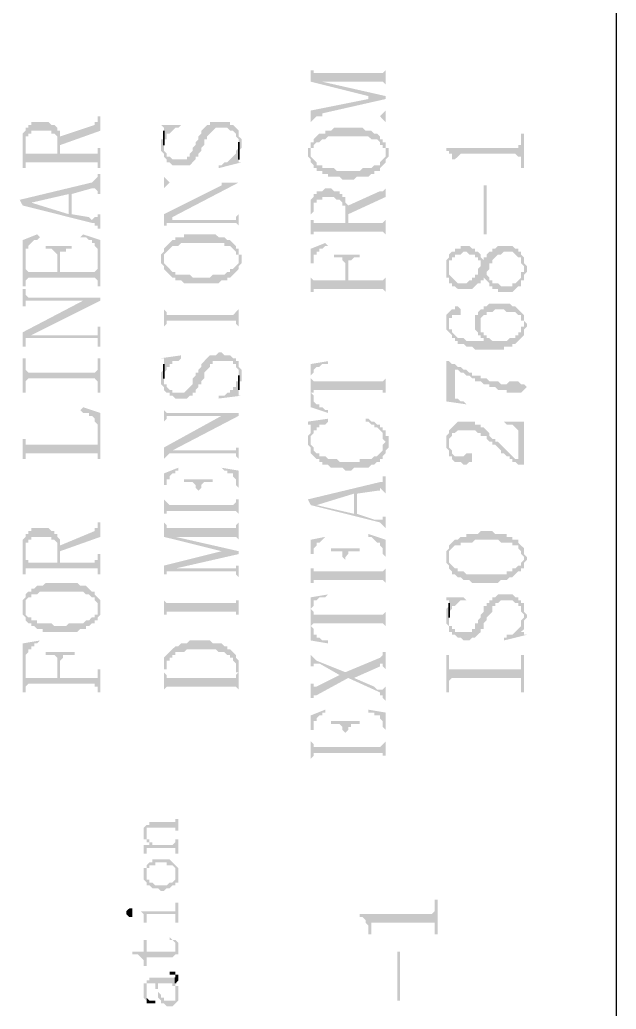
# Model space of a CAD drawing. Header units: inches. Extents: x 3613 to 8393, y -2205 to -794.
# Drawn here: x 7494.65 to 7503.99, y -984.81 to -969.3 of the extents above; entities that cross this region are included whole.
import ezdxf

# ---------------------------------------------------------------- set-up
doc = ezdxf.new("R2010")
doc.units = ezdxf.units.IN
doc.header["$MEASUREMENT"] = 0

msp = doc.modelspace()

# ---------------------------------------------------------------- hatches: boundary and pattern name
at = {"transparency": 33554559}
for points in [[(7499.209, -970.049), (7499.209, -970.275), (7500.111, -970.5), (7500.111, -970.546), (7500.382, -970.546), (7500.382, -970.5), (7499.389, -970.275), (7499.389, -970.275), (7499.299, -970.139), (7499.254, -970.139), (7499.254, -970.094), (7499.209, -970.094)], [(7499.299, -970.139), (7499.389, -970.275), (7500.337, -970.275), (7500.382, -970.32), (7500.382, -970.365), (7500.382, -970.049), (7500.382, -970.094), (7500.382, -970.094), (7500.337, -970.139), (7500.292, -970.139)], [(7499.209, -970.726), (7499.209, -970.907), (7499.209, -970.907), (7499.254, -970.862), (7499.254, -970.862), (7499.299, -970.816), (7499.389, -970.771), (7500.382, -970.546), (7500.111, -970.546)], [(7499.299, -970.816), (7500.292, -970.816), (7500.337, -970.862), (7500.337, -970.862), (7500.382, -970.907), (7500.382, -970.726), (7500.382, -970.726), (7500.337, -970.771), (7500.337, -970.771), (7500.292, -970.816), (7499.389, -970.816), (7499.389, -970.771)], [(7494.696, -971.223), (7494.696, -971.629), (7494.741, -971.629), (7494.741, -971.223), (7494.741, -971.132), (7494.786, -971.132), (7494.786, -971.087), (7494.831, -971.087), (7494.831, -971.042), (7495.147, -971.042), (7495.147, -971.087), (7495.192, -971.087), (7495.237, -971.132), (7495.237, -971.177), (7495.237, -971.403), (7495.282, -971.042), (7495.237, -971.042), (7495.237, -970.997), (7495.192, -970.952), (7495.147, -970.952), (7495.102, -970.907), (7494.831, -970.907), (7494.831, -970.952), (7494.786, -970.952), (7494.786, -970.997), (7494.741, -970.997), (7494.741, -971.042), (7494.741, -971.042), (7494.696, -971.087), (7494.696, -971.132), (7494.696, -971.177)], [(7495.282, -971.132), (7495.282, -971.268), (7495.914, -971.042), (7495.914, -970.816), (7495.869, -970.816), (7495.869, -970.862), (7495.869, -970.907), (7495.824, -970.907), (7495.824, -970.952)], [(7496.862, -971.268), (7496.862, -971.358), (7496.862, -971.358), (7496.907, -971.403), (7496.907, -971.448), (7496.907, -971.448), (7496.952, -971.493), (7496.952, -971.538), (7496.997, -971.538), (7497.042, -971.584), (7497.313, -971.584), (7497.358, -971.538), (7497.358, -971.538), (7497.403, -971.493), (7497.403, -971.448), (7497.449, -971.448), (7497.449, -971.403), (7497.494, -971.358), (7497.494, -971.313), (7497.539, -971.268), (7497.539, -971.177), (7497.584, -971.177), (7497.584, -971.132), (7497.629, -971.087), (7497.629, -971.087), (7497.674, -971.042), (7497.674, -971.042), (7497.719, -970.997), (7497.9, -970.997), (7497.945, -971.042), (7497.99, -971.042), (7498.035, -971.087), (7498.035, -971.132), (7498.08, -971.177), (7498.08, -971.403), (7498.08, -971.358), (7498.08, -971.358), (7498.126, -971.313), (7498.126, -971.223), (7498.126, -971.177), (7498.126, -971.177), (7498.08, -971.132), (7498.08, -971.042), (7498.08, -971.042), (7498.035, -970.997), (7498.035, -970.997), (7497.99, -970.952), (7497.945, -970.952), (7497.945, -970.907), (7497.629, -970.907), (7497.629, -970.952), (7497.584, -970.952), (7497.539, -970.997), (7497.539, -970.997), (7497.494, -971.042), (7497.494, -971.087), (7497.494, -971.087), (7497.449, -971.132), (7497.449, -971.177), (7497.403, -971.223), (7497.403, -971.268), (7497.358, -971.313), (7497.358, -971.358), (7497.358, -971.358), (7497.313, -971.403), (7497.313, -971.448), (7497.268, -971.448), (7497.268, -971.493), (7497.042, -971.493), (7496.997, -971.448), (7496.952, -971.448), (7496.952, -971.403), (7496.952, -971.403), (7496.907, -971.358), (7496.907, -971.087), (7496.907, -971.177), (7496.862, -971.177), (7496.862, -971.223)], [(7494.741, -971.584), (7494.741, -971.538), (7495.869, -971.538), (7495.869, -971.629), (7495.914, -971.629), (7495.914, -971.313), (7495.869, -971.313), (7495.869, -971.358), (7495.869, -971.403), (7495.282, -971.403), (7495.282, -971.132), (7495.282, -971.042), (7495.237, -971.403), (7494.741, -971.403), (7494.741, -971.268)], [(7496.862, -970.952), (7496.907, -970.997), (7496.907, -971.177), (7496.952, -971.177), (7496.952, -971.087), (7496.997, -971.087), (7497.042, -971.042), (7497.042, -971.042), (7497.088, -970.997), (7497.133, -970.997), (7497.178, -970.952), (7497.178, -970.952)], [(7499.209, -971.223), (7499.209, -971.403), (7499.209, -971.313), (7499.254, -971.313), (7499.254, -971.268), (7499.299, -971.223), (7499.344, -971.223), (7499.389, -971.177), (7499.434, -971.177), (7499.48, -971.132), (7500.111, -971.132), (7500.157, -971.177), (7500.247, -971.177), (7500.292, -971.223), (7500.292, -971.268), (7500.337, -971.268), (7500.337, -971.313), (7500.382, -971.313), (7500.382, -971.403), (7500.382, -971.223), (7500.337, -971.223), (7500.337, -971.177), (7500.292, -971.177), (7500.292, -971.132), (7500.247, -971.087), (7500.202, -971.087), (7500.157, -971.042), (7500.066, -971.042), (7500.021, -970.997), (7499.57, -970.997), (7499.525, -971.042), (7499.434, -971.042), (7499.434, -971.087), (7499.344, -971.087), (7499.299, -971.132), (7499.299, -971.132), (7499.254, -971.177), (7499.254, -971.223)], [(7501.33, -971.313), (7501.33, -971.358), (7501.375, -971.358), (7501.375, -971.403), (7501.42, -971.403), (7501.42, -971.493), (7501.465, -971.493), (7501.465, -971.629), (7501.465, -971.493), (7501.511, -971.448), (7501.511, -971.448), (7501.556, -971.403), (7502.413, -971.403), (7502.458, -971.448), (7502.503, -971.448), (7502.503, -971.493), (7502.503, -971.629), (7502.549, -971.629), (7502.549, -971.087), (7502.503, -971.087), (7502.503, -971.223), (7502.503, -971.268), (7502.458, -971.268), (7502.458, -971.313), (7502.413, -971.313)], [(7499.164, -971.403), (7499.164, -971.448), (7499.164, -971.448), (7499.209, -971.493), (7499.209, -971.538), (7499.209, -971.538), (7499.254, -971.584), (7499.254, -971.629), (7499.299, -971.629), (7499.299, -971.674), (7499.389, -971.674), (7499.389, -971.719), (7499.48, -971.719), (7499.48, -971.764), (7499.66, -971.764), (7499.705, -971.809), (7499.886, -971.809), (7499.931, -971.764), (7500.111, -971.764), (7500.157, -971.719), (7500.202, -971.719), (7500.202, -971.674), (7500.292, -971.674), (7500.292, -971.629), (7500.337, -971.584), (7500.337, -971.584), (7500.382, -971.538), (7500.382, -971.493), (7500.427, -971.448), (7500.427, -971.313), (7500.382, -971.313), (7500.382, -971.223), (7500.382, -971.403), (7500.382, -971.448), (7500.382, -971.448), (7500.337, -971.493), (7500.337, -971.493), (7500.292, -971.538), (7500.292, -971.584), (7500.202, -971.584), (7500.157, -971.629), (7500.021, -971.629), (7499.976, -971.674), (7499.615, -971.674), (7499.57, -971.629), (7499.389, -971.629), (7499.389, -971.584), (7499.299, -971.584), (7499.299, -971.538), (7499.254, -971.493), (7499.254, -971.493), (7499.209, -971.448), (7499.209, -971.403), (7499.209, -971.223), (7499.209, -971.313), (7499.164, -971.313), (7499.164, -971.358)], [(7497.765, -971.584), (7497.765, -971.629), (7498.126, -971.538), (7498.08, -971.538), (7498.08, -971.493), (7498.08, -971.313), (7498.035, -971.358), (7498.035, -971.403), (7497.99, -971.448), (7497.99, -971.448), (7497.945, -971.493), (7497.945, -971.493), (7497.9, -971.538), (7497.855, -971.538), (7497.81, -971.584)], [(7494.65, -972.125), (7494.696, -972.215), (7494.831, -972.17), (7495.418, -972.035), (7495.418, -972.351), (7495.463, -972.035), (7495.779, -971.945), (7495.824, -971.945), (7495.869, -971.99), (7495.869, -972.035), (7495.914, -972.035), (7495.914, -971.719), (7495.869, -971.719), (7495.869, -971.764), (7495.869, -971.764), (7495.824, -971.809), (7495.824, -971.809), (7495.779, -971.854)], [(7496.907, -971.719), (7496.907, -971.99), (7496.907, -971.945), (7496.952, -971.9), (7496.952, -971.9), (7496.997, -971.854), (7497.81, -971.854), (7497.81, -971.9), (7498.08, -971.854), (7496.997, -971.854), (7496.952, -971.809), (7496.952, -971.809), (7496.907, -971.764)], [(7496.907, -972.351), (7496.907, -972.577), (7496.907, -972.531), (7496.952, -972.531), (7496.952, -972.486), (7496.997, -972.486), (7497.042, -972.396), (7498.08, -971.854), (7497.81, -971.9)], [(7499.209, -972.306), (7499.209, -972.712), (7499.209, -972.351), (7499.254, -972.306), (7499.254, -972.215), (7499.254, -972.17), (7499.299, -972.17), (7499.299, -972.125), (7499.389, -972.125), (7499.389, -972.08), (7499.57, -972.08), (7499.615, -972.125), (7499.66, -972.125), (7499.705, -972.17), (7499.705, -972.215), (7499.75, -972.215), (7499.75, -972.486), (7499.75, -972.08), (7499.705, -972.08), (7499.705, -972.035), (7499.66, -972.035), (7499.66, -971.99), (7499.57, -971.99), (7499.525, -971.945), (7499.434, -971.945), (7499.389, -971.99), (7499.299, -971.99), (7499.299, -972.035), (7499.254, -972.035), (7499.254, -972.08), (7499.254, -972.08), (7499.209, -972.125), (7499.209, -972.17), (7499.209, -972.261)], [(7499.795, -972.215), (7499.795, -972.351), (7500.382, -972.08), (7500.382, -971.9), (7500.382, -971.945), (7500.382, -971.945), (7500.337, -971.99), (7500.292, -971.99)], [(7501.962, -972.667), (7501.962, -971.9), (7501.917, -971.9), (7501.917, -972.667)], [(7494.696, -972.215), (7495.779, -972.486), (7495.824, -972.486), (7495.824, -972.531), (7495.869, -972.531), (7495.869, -972.577), (7495.914, -972.577), (7495.914, -972.351), (7495.869, -972.351), (7495.869, -972.396), (7495.824, -972.396), (7495.779, -972.441), (7495.779, -972.441), (7495.734, -972.396), (7495.463, -972.351), (7495.463, -972.035), (7495.418, -972.351), (7494.831, -972.17), (7494.831, -972.17)], [(7499.209, -972.667), (7499.254, -972.667), (7499.254, -972.622), (7500.337, -972.622), (7500.382, -972.667), (7500.382, -972.712), (7500.382, -972.396), (7500.382, -972.441), (7500.382, -972.441), (7500.337, -972.486), (7499.795, -972.486), (7499.795, -972.215), (7499.795, -972.215), (7499.75, -972.17), (7499.75, -972.125), (7499.75, -972.486), (7499.254, -972.486), (7499.254, -972.441), (7499.209, -972.441), (7499.209, -972.351)], [(7496.997, -972.486), (7498.035, -972.486), (7498.08, -972.531), (7498.08, -972.577), (7498.08, -972.306), (7498.08, -972.351), (7498.035, -972.396), (7498.035, -972.441), (7497.042, -972.441), (7497.042, -972.396)], [(7494.696, -972.757), (7494.696, -973.479), (7494.741, -973.479), (7494.741, -972.983), (7494.741, -972.892), (7494.786, -972.892), (7494.786, -972.847), (7494.786, -972.847), (7494.831, -972.802), (7494.831, -972.802), (7494.876, -972.757), (7494.921, -972.757), (7494.966, -972.712), (7494.921, -972.667)], [(7495.598, -972.712), (7495.688, -972.712), (7495.734, -972.757), (7495.779, -972.757), (7495.779, -972.802), (7495.824, -972.802), (7495.824, -972.847), (7495.824, -972.847), (7495.869, -972.892), (7495.869, -972.983), (7495.869, -973.479), (7495.914, -973.479), (7495.914, -972.757), (7495.643, -972.667)], [(7496.907, -972.892), (7496.907, -973.073), (7496.907, -972.983), (7496.952, -972.938), (7496.952, -972.938), (7496.997, -972.892), (7496.997, -972.892), (7497.042, -972.847), (7497.133, -972.847), (7497.178, -972.802), (7497.855, -972.802), (7497.855, -972.847), (7497.945, -972.847), (7497.99, -972.892), (7497.99, -972.892), (7498.035, -972.938), (7498.035, -972.983), (7498.08, -972.983), (7498.08, -973.073), (7498.08, -972.892), (7498.035, -972.892), (7498.035, -972.847), (7497.99, -972.802), (7497.99, -972.802), (7497.945, -972.757), (7497.9, -972.757), (7497.855, -972.712), (7497.765, -972.712), (7497.719, -972.667), (7497.223, -972.667), (7497.223, -972.712), (7497.088, -972.712), (7497.088, -972.757), (7497.042, -972.757), (7496.997, -972.802), (7496.997, -972.802), (7496.952, -972.847), (7496.952, -972.847)], [(7499.209, -972.892), (7499.209, -973.615), (7499.209, -973.118), (7499.254, -973.118), (7499.254, -972.983), (7499.299, -972.983), (7499.299, -972.938), (7499.344, -972.938), (7499.344, -972.892), (7499.389, -972.892), (7499.434, -972.847), (7499.48, -972.847), (7499.434, -972.802)], [(7495.057, -972.847), (7495.057, -972.892), (7495.147, -972.892), (7495.192, -972.938), (7495.192, -972.938), (7495.237, -972.983), (7495.237, -973.254), (7495.282, -973.028), (7495.282, -972.938), (7495.373, -972.938), (7495.373, -972.892), (7495.463, -972.892), (7495.463, -972.847)], [(7496.862, -973.073), (7496.862, -973.118), (7496.907, -973.163), (7496.907, -973.208), (7496.952, -973.254), (7496.952, -973.254), (7496.997, -973.299), (7496.997, -973.299), (7497.042, -973.344), (7497.088, -973.344), (7497.088, -973.389), (7497.178, -973.389), (7497.223, -973.434), (7497.765, -973.434), (7497.81, -973.389), (7497.9, -973.389), (7497.9, -973.344), (7497.945, -973.344), (7497.99, -973.299), (7497.99, -973.299), (7498.035, -973.254), (7498.035, -973.254), (7498.08, -973.208), (7498.08, -973.163), (7498.08, -973.163), (7498.126, -973.118), (7498.126, -973.073), (7498.126, -972.983), (7498.08, -972.983), (7498.08, -972.892), (7498.08, -973.073), (7498.08, -973.118), (7498.035, -973.163), (7498.035, -973.163), (7497.99, -973.208), (7497.945, -973.208), (7497.945, -973.254), (7497.9, -973.254), (7497.855, -973.299), (7497.674, -973.299), (7497.629, -973.344), (7497.358, -973.344), (7497.313, -973.299), (7497.088, -973.299), (7497.088, -973.254), (7497.042, -973.254), (7496.997, -973.208), (7496.997, -973.208), (7496.952, -973.163), (7496.952, -973.163), (7496.907, -973.118), (7496.907, -973.073), (7496.907, -972.892), (7496.907, -972.938), (7496.907, -972.938), (7496.862, -972.983), (7496.862, -973.028)], [(7501.33, -973.208), (7501.33, -973.344), (7501.375, -973.344), (7501.375, -973.434), (7501.42, -973.434), (7501.42, -973.479), (7501.465, -973.479), (7501.511, -973.524), (7501.736, -973.524), (7501.781, -973.479), (7501.781, -973.479), (7501.826, -973.434), (7501.872, -973.434), (7501.872, -973.389), (7501.917, -973.389), (7501.917, -973.344), (7501.917, -973.344), (7501.962, -973.389), (7501.962, -973.254), (7501.962, -973.254), (7502.007, -973.208), (7502.007, -973.118), (7502.052, -973.118), (7502.052, -973.073), (7502.097, -973.028), (7502.097, -973.028), (7502.142, -972.983), (7502.187, -972.983), (7502.233, -972.938), (7502.368, -972.938), (7502.413, -972.983), (7502.413, -972.983), (7502.458, -973.028), (7502.503, -973.028), (7502.503, -973.073), (7502.503, -973.118), (7502.549, -973.163), (7502.549, -973.389), (7502.549, -973.299), (7502.549, -973.299), (7502.594, -973.254), (7502.594, -973.163), (7502.549, -973.118), (7502.549, -973.073), (7502.549, -973.028), (7502.503, -972.983), (7502.503, -972.938), (7502.458, -972.938), (7502.458, -972.892), (7502.413, -972.892), (7502.368, -972.847), (7502.142, -972.847), (7502.097, -972.892), (7502.052, -972.892), (7502.052, -972.938), (7502.007, -972.938), (7501.962, -972.983), (7501.962, -973.028), (7501.917, -973.028), (7501.917, -973.073), (7501.917, -973.073), (7501.872, -973.028), (7501.872, -973.118), (7501.872, -973.163), (7501.826, -973.208), (7501.826, -973.299), (7501.781, -973.299), (7501.781, -973.344), (7501.736, -973.344), (7501.736, -973.389), (7501.691, -973.389), (7501.646, -973.434), (7501.511, -973.434), (7501.465, -973.389), (7501.465, -973.389), (7501.42, -973.344), (7501.42, -973.344), (7501.375, -973.299), (7501.375, -973.254), (7501.375, -973.028), (7501.375, -973.028), (7501.33, -973.073), (7501.33, -973.163)], [(7501.375, -973.028), (7501.375, -973.208), (7501.375, -973.073), (7501.42, -973.073), (7501.42, -973.028), (7501.465, -973.028), (7501.465, -972.983), (7501.556, -972.983), (7501.601, -972.938), (7501.646, -972.938), (7501.691, -972.983), (7501.781, -972.983), (7501.781, -973.028), (7501.826, -973.028), (7501.826, -973.073), (7501.872, -973.073), (7501.872, -973.118), (7501.872, -973.028), (7501.872, -972.983), (7501.826, -972.938), (7501.781, -972.938), (7501.781, -972.892), (7501.736, -972.892), (7501.691, -972.847), (7501.556, -972.847), (7501.556, -972.892), (7501.465, -972.892), (7501.465, -972.938), (7501.42, -972.938), (7501.375, -972.983)], [(7494.741, -973.434), (7494.741, -973.389), (7494.741, -973.389), (7494.786, -973.344), (7495.824, -973.344), (7495.869, -973.389), (7495.869, -973.434), (7495.869, -973.163), (7495.869, -973.208), (7495.869, -973.208), (7495.824, -973.254), (7495.282, -973.254), (7495.282, -973.028), (7495.237, -973.254), (7494.786, -973.254), (7494.741, -973.208), (7494.741, -972.983)], [(7499.57, -972.983), (7499.57, -973.028), (7499.705, -973.028), (7499.705, -973.073), (7499.705, -973.073), (7499.75, -973.118), (7499.75, -973.389), (7499.795, -973.163), (7499.795, -973.073), (7499.841, -973.073), (7499.886, -973.028), (7499.976, -973.028), (7499.976, -972.983)], [(7499.209, -973.569), (7499.254, -973.569), (7499.254, -973.524), (7500.337, -973.524), (7500.382, -973.569), (7500.382, -973.615), (7500.382, -973.299), (7500.382, -973.344), (7500.382, -973.344), (7500.337, -973.389), (7499.795, -973.389), (7499.795, -973.163), (7499.75, -973.389), (7499.254, -973.389), (7499.209, -973.344), (7499.209, -973.163)], [(7501.962, -973.389), (7501.962, -973.389), (7502.007, -973.434), (7502.007, -973.479), (7502.052, -973.479), (7502.052, -973.524), (7502.142, -973.524), (7502.142, -973.569), (7502.368, -973.569), (7502.413, -973.524), (7502.413, -973.524), (7502.458, -973.479), (7502.503, -973.479), (7502.503, -973.389), (7502.549, -973.389), (7502.549, -973.208), (7502.549, -973.254), (7502.503, -973.254), (7502.503, -973.344), (7502.503, -973.344), (7502.458, -973.389), (7502.458, -973.389), (7502.413, -973.434), (7502.368, -973.434), (7502.368, -973.479), (7502.187, -973.479), (7502.142, -973.434), (7502.052, -973.434), (7502.052, -973.389), (7502.007, -973.389), (7502.007, -973.344), (7501.962, -973.299), (7501.962, -973.299)], [(7494.696, -973.524), (7494.696, -973.795), (7494.741, -973.795), (7494.741, -973.75), (7494.741, -973.705), (7495.914, -973.705), (7495.914, -973.66), (7494.786, -973.66), (7494.741, -973.615), (7494.741, -973.524)], [(7494.696, -974.201), (7494.696, -974.427), (7494.741, -974.427), (7494.741, -974.292), (7494.786, -974.292), (7494.831, -974.246), (7495.914, -973.705), (7495.643, -973.705)], [(7496.907, -973.705), (7496.907, -974.246), (7496.907, -974.111), (7496.952, -974.066), (7496.952, -974.021), (7498.035, -974.021), (7498.035, -974.066), (7498.035, -974.066), (7498.08, -974.111), (7498.08, -974.246), (7498.08, -973.705), (7498.08, -973.84), (7498.035, -973.885), (7498.035, -973.885), (7497.99, -973.931), (7496.952, -973.931), (7496.952, -973.885), (7496.952, -973.885), (7496.907, -973.84)], [(7501.33, -974.021), (7501.33, -974.111), (7501.33, -974.156), (7501.375, -974.201), (7501.375, -974.201), (7501.42, -974.246), (7501.42, -974.292), (7501.465, -974.292), (7501.465, -974.337), (7501.511, -974.337), (7501.511, -974.382), (7501.601, -974.382), (7501.646, -974.427), (7501.736, -974.427), (7501.781, -974.472), (7502.233, -974.472), (7502.233, -974.427), (7502.368, -974.427), (7502.368, -974.382), (7502.413, -974.382), (7502.458, -974.337), (7502.458, -974.337), (7502.503, -974.292), (7502.503, -974.292), (7502.549, -974.246), (7502.549, -974.066), (7502.549, -974.111), (7502.503, -974.111), (7502.503, -974.201), (7502.458, -974.201), (7502.458, -974.246), (7502.413, -974.246), (7502.413, -974.292), (7502.323, -974.292), (7502.278, -974.337), (7502.052, -974.337), (7502.007, -974.292), (7501.962, -974.337), (7501.646, -974.337), (7501.601, -974.292), (7501.511, -974.292), (7501.465, -974.246), (7501.465, -974.246), (7501.42, -974.201), (7501.42, -974.156), (7501.375, -974.156), (7501.375, -974.066), (7501.375, -973.885), (7501.33, -973.931), (7501.33, -973.976), (7501.33, -973.976)], [(7501.375, -973.885), (7501.375, -974.066), (7501.375, -973.976), (7501.42, -973.976), (7501.42, -973.931), (7501.556, -973.931), (7501.556, -973.84), (7501.556, -973.84), (7501.511, -973.795), (7501.465, -973.795), (7501.465, -973.84), (7501.42, -973.84)], [(7501.781, -974.066), (7501.781, -974.156), (7501.826, -974.201), (7501.826, -974.246), (7501.872, -974.246), (7501.872, -974.021), (7501.872, -973.976), (7501.917, -973.931), (7501.962, -973.931), (7501.962, -973.885), (7502.052, -973.885), (7502.097, -973.84), (7502.233, -973.84), (7502.278, -973.885), (7502.413, -973.885), (7502.458, -973.931), (7502.503, -973.931), (7502.503, -974.021), (7502.549, -974.021), (7502.549, -974.246), (7502.549, -974.156), (7502.594, -974.111), (7502.594, -974.066), (7502.594, -974.066), (7502.549, -974.021), (7502.549, -973.976), (7502.549, -973.931), (7502.503, -973.885), (7502.503, -973.885), (7502.458, -973.84), (7502.458, -973.84), (7502.413, -973.795), (7502.368, -973.795), (7502.323, -973.75), (7502.007, -973.75), (7501.962, -973.795), (7501.917, -973.795), (7501.917, -973.84), (7501.872, -973.84), (7501.826, -973.885), (7501.826, -973.931), (7501.781, -973.931), (7501.781, -974.021)], [(7494.786, -974.292), (7495.869, -974.292), (7495.869, -974.337), (7495.869, -974.427), (7495.914, -974.427), (7495.914, -974.111), (7495.869, -974.111), (7495.869, -974.201), (7495.869, -974.246), (7494.831, -974.246)], [(7501.872, -974.246), (7501.872, -974.292), (7501.917, -974.292), (7501.917, -974.337), (7501.962, -974.337), (7502.007, -974.292), (7501.962, -974.292), (7501.962, -974.246), (7501.917, -974.246), (7501.917, -974.201), (7501.872, -974.201), (7501.872, -974.156), (7501.872, -974.066)], [(7494.696, -974.607), (7494.696, -975.149), (7494.741, -975.149), (7494.741, -974.969), (7494.741, -974.969), (7494.786, -974.923), (7495.824, -974.923), (7495.869, -974.969), (7495.869, -975.149), (7495.914, -975.149), (7495.914, -974.607), (7495.869, -974.607), (7495.869, -974.788), (7495.869, -974.788), (7495.824, -974.833), (7494.786, -974.833), (7494.741, -974.788), (7494.741, -974.607)], [(7496.862, -974.923), (7496.862, -975.014), (7496.907, -975.059), (7496.907, -975.104), (7496.952, -975.149), (7496.997, -975.149), (7496.997, -975.194), (7497.042, -975.194), (7497.088, -975.239), (7497.268, -975.239), (7497.313, -975.194), (7497.358, -975.194), (7497.358, -975.149), (7497.403, -975.149), (7497.403, -975.104), (7497.403, -975.104), (7497.449, -975.059), (7497.449, -975.014), (7497.494, -975.014), (7497.494, -974.969), (7497.539, -974.923), (7497.539, -974.833), (7497.584, -974.788), (7497.584, -974.788), (7497.629, -974.743), (7497.629, -974.698), (7497.674, -974.698), (7497.674, -974.653), (7497.99, -974.653), (7497.99, -974.698), (7498.035, -974.698), (7498.035, -974.743), (7498.035, -974.743), (7498.08, -974.788), (7498.08, -975.059), (7498.08, -974.969), (7498.126, -974.969), (7498.126, -974.878), (7498.126, -974.788), (7498.08, -974.743), (7498.08, -974.653), (7498.035, -974.653), (7498.035, -974.607), (7497.99, -974.607), (7497.945, -974.562), (7497.855, -974.562), (7497.81, -974.517), (7497.765, -974.517), (7497.719, -974.562), (7497.629, -974.562), (7497.584, -974.607), (7497.584, -974.607), (7497.539, -974.653), (7497.539, -974.653), (7497.494, -974.698), (7497.494, -974.743), (7497.449, -974.788), (7497.449, -974.833), (7497.403, -974.833), (7497.403, -974.878), (7497.358, -974.923), (7497.358, -975.014), (7497.313, -975.059), (7497.313, -975.059), (7497.268, -975.104), (7497.268, -975.104), (7497.223, -975.149), (7497.042, -975.149), (7497.042, -975.104), (7496.997, -975.104), (7496.952, -975.059), (7496.952, -975.014), (7496.907, -975.014), (7496.907, -974.743), (7496.907, -974.788), (7496.907, -974.788), (7496.862, -974.833), (7496.862, -974.878)], [(7496.862, -974.607), (7496.907, -974.607), (7496.907, -974.653), (7496.907, -974.833), (7496.952, -974.788), (7496.952, -974.743), (7496.997, -974.743), (7496.997, -974.698), (7497.042, -974.698), (7497.042, -974.653), (7497.133, -974.653), (7497.178, -974.607), (7497.178, -974.562)], [(7499.209, -974.698), (7499.209, -974.923), (7499.209, -974.878), (7499.254, -974.833), (7499.254, -974.788), (7499.254, -974.788), (7499.299, -974.743), (7499.344, -974.743), (7499.389, -974.698), (7499.48, -974.698), (7499.48, -974.653)], [(7501.33, -974.653), (7501.33, -975.284), (7501.646, -975.33), (7501.646, -975.33), (7501.601, -975.284), (7501.556, -975.284), (7501.511, -975.239), (7501.465, -975.239), (7501.465, -974.743), (7501.42, -974.698), (7501.375, -974.653)], [(7499.209, -974.698), (7499.209, -975.375), (7499.48, -975.465), (7499.48, -975.42), (7499.434, -975.42), (7499.389, -975.375), (7499.344, -975.375), (7499.344, -975.33), (7499.299, -975.33), (7499.254, -975.284), (7499.254, -975.194), (7499.209, -975.149), (7499.209, -974.923)], [(7501.42, -974.698), (7501.465, -974.743), (7501.465, -974.788), (7501.511, -974.788), (7501.556, -974.833), (7501.601, -974.833), (7501.646, -974.878), (7501.691, -974.878), (7501.736, -974.923), (7501.781, -974.923), (7501.781, -974.969), (7501.872, -974.969), (7501.917, -975.014), (7502.007, -975.014), (7502.007, -975.059), (7502.097, -975.059), (7502.142, -975.104), (7502.278, -975.104), (7502.278, -975.149), (7502.503, -975.149), (7502.549, -975.104), (7502.549, -975.104), (7502.594, -975.059), (7502.549, -975.014), (7502.503, -975.014), (7502.458, -974.969), (7502.323, -974.969), (7502.278, -975.014), (7502.187, -975.014), (7502.142, -974.969), (7502.007, -974.969), (7501.962, -974.923), (7501.872, -974.923), (7501.872, -974.878), (7501.736, -974.878), (7501.736, -974.833), (7501.691, -974.833), (7501.646, -974.788), (7501.601, -974.788), (7501.556, -974.743), (7501.511, -974.743), (7501.465, -974.698)], [(7497.765, -975.194), (7497.765, -975.239), (7498.126, -975.194), (7498.08, -975.194), (7498.08, -975.149), (7498.08, -974.969), (7498.035, -974.969), (7498.035, -975.059), (7497.99, -975.059), (7497.99, -975.104), (7497.945, -975.104), (7497.945, -975.149), (7497.9, -975.149), (7497.855, -975.194), (7497.81, -975.194)], [(7499.209, -974.923), (7499.209, -975.149), (7499.254, -975.149), (7499.254, -975.104), (7500.337, -975.104), (7500.337, -975.149), (7500.382, -975.149), (7500.382, -975.239), (7500.382, -974.878), (7500.382, -974.923), (7500.382, -974.923), (7500.337, -974.969), (7499.254, -974.969)], [(7495.598, -975.42), (7495.598, -975.42), (7495.643, -975.465), (7495.734, -975.465), (7495.734, -975.51), (7495.779, -975.51), (7495.824, -975.555), (7495.824, -975.6), (7495.869, -975.646), (7495.869, -975.691), (7495.869, -976.187), (7495.914, -976.187), (7495.914, -975.465), (7495.643, -975.375)], [(7496.907, -975.33), (7496.907, -975.646), (7496.907, -975.6), (7496.952, -975.555), (7496.952, -975.51), (7498.08, -975.51), (7498.08, -975.465), (7496.952, -975.465), (7496.907, -975.42)], [(7496.907, -976.007), (7496.907, -976.232), (7496.907, -976.187), (7496.952, -976.142), (7496.952, -976.142), (7496.997, -976.097), (7497.042, -976.052), (7498.08, -975.51), (7497.81, -975.51)], [(7499.164, -975.6), (7499.164, -975.646), (7499.209, -975.646), (7499.209, -976.052), (7499.209, -975.826), (7499.254, -975.781), (7499.254, -975.736), (7499.299, -975.736), (7499.299, -975.691), (7499.344, -975.691), (7499.344, -975.646), (7499.434, -975.646), (7499.48, -975.6), (7499.48, -975.555)], [(7500.066, -975.6), (7500.111, -975.6), (7500.157, -975.646), (7500.202, -975.646), (7500.202, -975.691), (7500.247, -975.691), (7500.292, -975.736), (7500.292, -975.736), (7500.337, -975.781), (7500.337, -975.826), (7500.337, -975.871), (7500.382, -975.916), (7500.382, -975.736), (7500.337, -975.736), (7500.337, -975.691), (7500.292, -975.691), (7500.292, -975.646), (7500.247, -975.646), (7500.202, -975.6), (7500.157, -975.6), (7500.111, -975.555), (7500.066, -975.555)], [(7499.164, -975.871), (7499.164, -975.916), (7499.164, -975.961), (7499.209, -976.007), (7499.209, -976.052), (7499.209, -975.691), (7499.209, -975.736), (7499.209, -975.781), (7499.164, -975.826)], [(7499.209, -976.052), (7499.209, -976.097), (7499.254, -976.142), (7499.254, -976.142), (7499.299, -976.187), (7499.344, -976.187), (7499.344, -976.232), (7499.389, -976.232), (7499.389, -976.277), (7499.48, -976.277), (7499.525, -976.323), (7499.705, -976.323), (7499.75, -976.368), (7499.841, -976.368), (7499.886, -976.323), (7500.111, -976.323), (7500.157, -976.277), (7500.202, -976.277), (7500.247, -976.232), (7500.292, -976.232), (7500.292, -976.187), (7500.337, -976.187), (7500.337, -976.142), (7500.382, -976.097), (7500.382, -976.052), (7500.427, -976.007), (7500.427, -975.916), (7500.427, -975.826), (7500.382, -975.826), (7500.382, -975.736), (7500.382, -975.916), (7500.382, -975.916), (7500.337, -975.961), (7500.337, -976.052), (7500.337, -976.052), (7500.292, -976.097), (7500.292, -976.097), (7500.247, -976.142), (7500.202, -976.142), (7500.157, -976.187), (7499.976, -976.187), (7499.976, -976.232), (7499.66, -976.232), (7499.615, -976.187), (7499.48, -976.187), (7499.434, -976.142), (7499.344, -976.142), (7499.344, -976.097), (7499.299, -976.097), (7499.254, -976.052), (7499.254, -976.007), (7499.209, -975.961), (7499.209, -975.916)], [(7501.33, -975.916), (7501.33, -976.007), (7501.33, -976.007), (7501.375, -976.052), (7501.375, -976.097), (7501.375, -975.871), (7501.375, -975.871), (7501.42, -975.826), (7501.42, -975.781), (7501.465, -975.781), (7501.511, -975.736), (7501.781, -975.736), (7501.826, -975.781), (7501.872, -975.781), (7501.872, -975.826), (7501.962, -975.826), (7501.962, -975.871), (7502.007, -975.916), (7502.052, -975.916), (7502.052, -975.961), (7502.097, -975.961), (7502.142, -976.007), (7502.142, -976.007), (7502.187, -976.052), (7502.187, -976.097), (7502.233, -976.097), (7502.278, -976.142), (7502.323, -976.142), (7502.323, -976.187), (7502.368, -976.187), (7502.368, -976.232), (7502.413, -976.232), (7502.458, -976.277), (7502.458, -976.187), (7502.413, -976.187), (7502.368, -976.142), (7502.368, -976.142), (7502.323, -976.097), (7502.278, -976.052), (7502.278, -976.052), (7502.233, -976.007), (7502.233, -976.007), (7502.187, -975.961), (7502.187, -975.961), (7502.142, -975.916), (7502.097, -975.916), (7502.097, -975.871), (7502.052, -975.871), (7502.007, -975.826), (7502.007, -975.781), (7501.962, -975.736), (7501.962, -975.736), (7501.917, -975.691), (7501.872, -975.691), (7501.872, -975.646), (7501.781, -975.646), (7501.781, -975.6), (7501.511, -975.6), (7501.465, -975.646), (7501.465, -975.646), (7501.42, -975.691), (7501.42, -975.691), (7501.375, -975.736), (7501.375, -975.781), (7501.33, -975.826), (7501.33, -975.871)], [(7502.233, -975.6), (7502.233, -975.6), (7502.278, -975.646), (7502.368, -975.646), (7502.413, -975.691), (7502.413, -975.691), (7502.458, -975.736), (7502.458, -976.277), (7502.549, -976.277), (7502.549, -975.6)], [(7494.696, -975.871), (7494.696, -976.187), (7494.741, -976.187), (7494.741, -976.097), (7495.869, -976.097), (7495.869, -976.142), (7495.869, -975.916), (7495.869, -975.961), (7494.741, -975.961), (7494.741, -975.916), (7494.741, -975.871)], [(7496.997, -976.097), (7498.035, -976.097), (7498.035, -976.142), (7498.035, -976.142), (7498.08, -976.187), (7498.08, -976.232), (7498.08, -975.961), (7498.08, -976.007), (7498.035, -976.007), (7498.035, -976.052), (7497.042, -976.052)], [(7501.375, -976.097), (7501.375, -976.142), (7501.42, -976.142), (7501.42, -976.187), (7501.42, -976.187), (7501.465, -976.232), (7501.556, -976.232), (7501.601, -976.277), (7501.646, -976.277), (7501.691, -976.232), (7501.736, -976.232), (7501.736, -976.187), (7501.736, -976.097), (7501.646, -976.097), (7501.601, -976.142), (7501.465, -976.142), (7501.42, -976.097), (7501.42, -976.052), (7501.375, -976.007), (7501.375, -975.961)], [(7496.907, -976.413), (7496.907, -977.09), (7496.907, -976.593), (7496.952, -976.593), (7496.952, -976.503), (7496.997, -976.503), (7496.997, -976.458), (7496.997, -976.458), (7497.042, -976.413), (7497.088, -976.413), (7497.088, -976.368), (7497.133, -976.368), (7497.133, -976.323)], [(7497.81, -976.323), (7497.81, -976.323), (7497.855, -976.368), (7497.9, -976.368), (7497.9, -976.413), (7497.99, -976.413), (7497.99, -976.458), (7497.99, -976.458), (7498.035, -976.503), (7498.035, -976.548), (7498.035, -976.593), (7498.08, -976.638), (7498.08, -977.09), (7498.08, -976.368)], [(7497.223, -976.503), (7497.223, -976.548), (7497.358, -976.548), (7497.403, -976.593), (7497.403, -976.638), (7497.449, -976.684), (7497.449, -976.909), (7497.449, -976.684), (7497.449, -976.684), (7497.494, -976.638), (7497.494, -976.593), (7497.494, -976.593), (7497.539, -976.548), (7497.674, -976.548), (7497.674, -976.503)], [(7499.164, -976.819), (7499.209, -976.909), (7499.299, -976.909), (7499.886, -976.729), (7499.886, -977.045), (7499.931, -976.729), (7500.247, -976.684), (7500.292, -976.684), (7500.292, -976.638), (7500.337, -976.684), (7500.337, -976.684), (7500.382, -976.729), (7500.382, -976.458), (7500.337, -976.458), (7500.337, -976.548), (7500.292, -976.548)], [(7496.907, -977.045), (7496.952, -977.045), (7496.952, -976.999), (7498.035, -976.999), (7498.08, -977.045), (7498.08, -976.819), (7498.035, -976.819), (7498.035, -976.864), (7498.035, -976.864), (7497.99, -976.909), (7497.449, -976.909), (7497.449, -976.684), (7497.449, -976.909), (7496.997, -976.909), (7496.952, -976.864), (7496.952, -976.864), (7496.907, -976.819), (7496.907, -976.638)], [(7499.209, -976.909), (7500.292, -977.18), (7500.337, -977.225), (7500.337, -977.225), (7500.382, -977.27), (7500.382, -977.315), (7500.382, -977.045), (7500.382, -977.09), (7500.337, -977.09), (7500.337, -977.135), (7500.202, -977.135), (7499.931, -977.045), (7499.931, -976.729), (7499.886, -977.045), (7499.299, -976.909), (7499.299, -976.909)], [(7494.696, -977.586), (7494.696, -977.992), (7494.741, -977.992), (7494.741, -977.631), (7494.741, -977.496), (7494.786, -977.496), (7494.786, -977.451), (7494.831, -977.451), (7494.831, -977.406), (7495.147, -977.406), (7495.147, -977.451), (7495.192, -977.451), (7495.237, -977.496), (7495.237, -977.541), (7495.237, -977.812), (7495.282, -977.451), (7495.237, -977.406), (7495.237, -977.361), (7495.192, -977.361), (7495.192, -977.315), (7495.147, -977.315), (7495.102, -977.27), (7494.831, -977.27), (7494.831, -977.315), (7494.786, -977.315), (7494.786, -977.361), (7494.741, -977.361), (7494.741, -977.406), (7494.741, -977.406), (7494.696, -977.451), (7494.696, -977.541), (7494.696, -977.541)], [(7495.282, -977.541), (7495.282, -977.631), (7495.914, -977.406), (7495.914, -977.18), (7495.869, -977.18), (7495.869, -977.225), (7495.869, -977.27), (7495.824, -977.27), (7495.824, -977.315)], [(7496.907, -977.18), (7496.907, -977.406), (7497.81, -977.631), (7497.81, -977.631), (7498.08, -977.676), (7498.08, -977.631), (7497.088, -977.406), (7497.088, -977.406), (7496.997, -977.27), (7496.952, -977.27), (7496.952, -977.225), (7496.907, -977.18)], [(7496.997, -977.27), (7497.088, -977.406), (7498.035, -977.406), (7498.08, -977.451), (7498.08, -977.496), (7498.08, -977.18), (7498.08, -977.18), (7498.035, -977.225), (7498.035, -977.27), (7497.99, -977.27)], [(7494.741, -977.947), (7494.741, -977.902), (7495.869, -977.902), (7495.869, -977.992), (7495.914, -977.992), (7495.914, -977.676), (7495.869, -977.676), (7495.869, -977.722), (7495.869, -977.767), (7495.824, -977.767), (7495.824, -977.812), (7495.282, -977.812), (7495.282, -977.451), (7495.282, -977.451), (7495.237, -977.812), (7494.786, -977.812), (7494.786, -977.767), (7494.741, -977.767), (7494.741, -977.631)], [(7499.209, -977.451), (7499.209, -978.173), (7499.209, -977.676), (7499.254, -977.676), (7499.254, -977.631), (7499.254, -977.586), (7499.299, -977.541), (7499.299, -977.496), (7499.344, -977.496), (7499.389, -977.451), (7499.389, -977.451), (7499.434, -977.406), (7499.434, -977.406)], [(7500.111, -977.406), (7500.157, -977.406), (7500.202, -977.451), (7500.202, -977.451), (7500.247, -977.496), (7500.292, -977.496), (7500.292, -977.541), (7500.292, -977.541), (7500.337, -977.586), (7500.337, -977.676), (7500.382, -977.722), (7500.382, -978.173), (7500.382, -977.451), (7500.111, -977.361)], [(7501.375, -977.586), (7501.375, -977.722), (7501.375, -977.676), (7501.375, -977.631), (7501.42, -977.586), (7501.42, -977.586), (7501.465, -977.541), (7501.556, -977.541), (7501.556, -977.496), (7501.736, -977.496), (7501.781, -977.451), (7502.142, -977.451), (7502.187, -977.496), (7502.368, -977.496), (7502.368, -977.541), (7502.458, -977.541), (7502.458, -977.586), (7502.503, -977.631), (7502.503, -977.676), (7502.549, -977.722), (7502.549, -977.586), (7502.503, -977.541), (7502.503, -977.541), (7502.458, -977.496), (7502.458, -977.451), (7502.368, -977.451), (7502.368, -977.406), (7502.278, -977.406), (7502.278, -977.361), (7502.097, -977.361), (7502.052, -977.315), (7501.872, -977.315), (7501.826, -977.361), (7501.646, -977.361), (7501.646, -977.406), (7501.556, -977.406), (7501.511, -977.451), (7501.465, -977.451), (7501.42, -977.496), (7501.42, -977.496), (7501.375, -977.541)], [(7499.525, -977.586), (7499.525, -977.631), (7499.705, -977.631), (7499.705, -977.722), (7499.75, -977.767), (7499.75, -977.947), (7499.75, -977.722), (7499.795, -977.676), (7499.795, -977.631), (7499.976, -977.631), (7499.976, -977.586)], [(7501.33, -977.722), (7501.33, -977.812), (7501.33, -977.812), (7501.375, -977.857), (7501.375, -977.902), (7501.375, -977.902), (7501.42, -977.947), (7501.42, -977.992), (7501.465, -977.992), (7501.511, -978.038), (7501.556, -978.038), (7501.601, -978.083), (7501.691, -978.083), (7501.736, -978.128), (7502.142, -978.128), (7502.187, -978.083), (7502.278, -978.083), (7502.323, -978.038), (7502.368, -978.038), (7502.413, -977.992), (7502.413, -977.992), (7502.458, -977.947), (7502.503, -977.947), (7502.503, -977.902), (7502.549, -977.902), (7502.549, -977.812), (7502.549, -977.812), (7502.594, -977.767), (7502.594, -977.722), (7502.594, -977.722), (7502.549, -977.676), (7502.549, -977.586), (7502.549, -977.722), (7502.549, -977.767), (7502.503, -977.812), (7502.503, -977.857), (7502.458, -977.857), (7502.413, -977.902), (7502.368, -977.902), (7502.368, -977.947), (7502.278, -977.947), (7502.278, -977.992), (7501.646, -977.992), (7501.601, -977.947), (7501.511, -977.947), (7501.511, -977.902), (7501.465, -977.902), (7501.42, -977.857), (7501.42, -977.857), (7501.375, -977.812), (7501.375, -977.586), (7501.375, -977.586), (7501.33, -977.631), (7501.33, -977.676), (7501.33, -977.676)], [(7496.907, -977.857), (7496.907, -978.038), (7496.907, -977.992), (7496.952, -977.992), (7496.952, -977.947), (7496.997, -977.947), (7497.088, -977.902), (7498.08, -977.676), (7497.81, -977.631)], [(7499.209, -978.128), (7499.254, -978.128), (7499.254, -978.083), (7500.337, -978.083), (7500.382, -978.128), (7500.382, -977.902), (7500.382, -977.902), (7500.337, -977.947), (7499.75, -977.947), (7499.75, -977.767), (7499.75, -977.947), (7499.254, -977.947), (7499.254, -977.902), (7499.209, -977.902), (7499.209, -977.676)], [(7496.997, -977.947), (7498.035, -977.947), (7498.035, -977.992), (7498.035, -977.992), (7498.08, -978.038), (7498.08, -977.812), (7498.08, -977.857), (7498.035, -977.857), (7498.035, -977.902), (7497.088, -977.902)], [(7494.741, -978.353), (7494.741, -978.534), (7494.741, -978.489), (7494.741, -978.399), (7494.741, -978.399), (7494.786, -978.353), (7494.831, -978.353), (7494.831, -978.308), (7494.921, -978.308), (7494.966, -978.263), (7495.643, -978.263), (7495.688, -978.308), (7495.734, -978.308), (7495.779, -978.353), (7495.824, -978.353), (7495.824, -978.399), (7495.869, -978.444), (7495.869, -978.534), (7495.869, -978.353), (7495.869, -978.353), (7495.824, -978.308), (7495.824, -978.263), (7495.779, -978.263), (7495.734, -978.218), (7495.734, -978.218), (7495.688, -978.173), (7495.598, -978.173), (7495.553, -978.128), (7495.057, -978.128), (7495.011, -978.173), (7494.921, -978.173), (7494.876, -978.218), (7494.831, -978.218), (7494.831, -978.263), (7494.786, -978.263), (7494.741, -978.308), (7494.741, -978.308)], [(7496.907, -978.218), (7496.907, -978.805), (7496.907, -978.624), (7496.952, -978.624), (7496.952, -978.579), (7498.035, -978.579), (7498.035, -978.624), (7498.08, -978.624), (7498.08, -978.805), (7498.08, -978.218), (7498.08, -978.399), (7498.035, -978.399), (7498.035, -978.444), (7496.952, -978.444), (7496.907, -978.399)], [(7494.696, -978.534), (7494.696, -978.624), (7494.696, -978.624), (7494.741, -978.669), (7494.741, -978.715), (7494.741, -978.715), (7494.786, -978.76), (7494.831, -978.76), (7494.831, -978.805), (7494.876, -978.805), (7494.921, -978.85), (7495.011, -978.85), (7495.011, -978.895), (7495.553, -978.895), (7495.598, -978.85), (7495.688, -978.85), (7495.688, -978.805), (7495.734, -978.805), (7495.779, -978.76), (7495.824, -978.76), (7495.824, -978.715), (7495.869, -978.715), (7495.869, -978.669), (7495.914, -978.624), (7495.914, -978.534), (7495.914, -978.399), (7495.914, -978.399), (7495.869, -978.353), (7495.869, -978.534), (7495.869, -978.624), (7495.824, -978.624), (7495.824, -978.669), (7495.779, -978.669), (7495.734, -978.715), (7495.688, -978.715), (7495.643, -978.76), (7495.418, -978.76), (7495.373, -978.805), (7495.192, -978.805), (7495.147, -978.76), (7494.921, -978.76), (7494.921, -978.715), (7494.831, -978.715), (7494.831, -978.669), (7494.786, -978.669), (7494.741, -978.624), (7494.741, -978.534), (7494.741, -978.353), (7494.696, -978.399), (7494.696, -978.489)], [(7499.209, -978.353), (7499.209, -978.534), (7499.209, -978.534), (7499.254, -978.489), (7499.254, -978.444), (7499.254, -978.399), (7499.299, -978.399), (7499.344, -978.353), (7499.434, -978.353), (7499.48, -978.308), (7499.48, -978.308)], [(7499.209, -978.353), (7499.209, -979.03), (7499.48, -979.076), (7499.48, -979.03), (7499.389, -979.03), (7499.344, -978.985), (7499.299, -978.985), (7499.299, -978.94), (7499.254, -978.94), (7499.254, -978.85), (7499.209, -978.805), (7499.209, -978.534)], [(7501.33, -978.669), (7501.33, -978.76), (7501.33, -978.76), (7501.375, -978.805), (7501.375, -978.895), (7501.42, -978.895), (7501.42, -978.94), (7501.465, -978.94), (7501.511, -978.985), (7501.556, -978.985), (7501.601, -979.03), (7501.691, -979.03), (7501.736, -978.985), (7501.781, -978.985), (7501.826, -978.94), (7501.826, -978.94), (7501.872, -978.895), (7501.872, -978.85), (7501.917, -978.85), (7501.917, -978.76), (7501.962, -978.715), (7501.962, -978.669), (7502.007, -978.624), (7502.007, -978.624), (7502.052, -978.579), (7502.052, -978.489), (7502.097, -978.489), (7502.097, -978.444), (7502.142, -978.444), (7502.187, -978.399), (7502.368, -978.399), (7502.413, -978.444), (7502.458, -978.444), (7502.458, -978.489), (7502.503, -978.489), (7502.503, -978.579), (7502.549, -978.624), (7502.549, -978.805), (7502.549, -978.76), (7502.549, -978.715), (7502.594, -978.669), (7502.594, -978.624), (7502.594, -978.624), (7502.549, -978.579), (7502.549, -978.444), (7502.503, -978.444), (7502.503, -978.399), (7502.458, -978.399), (7502.458, -978.353), (7502.413, -978.353), (7502.368, -978.308), (7502.142, -978.308), (7502.097, -978.353), (7502.052, -978.353), (7502.052, -978.399), (7502.007, -978.399), (7502.007, -978.444), (7501.962, -978.444), (7501.962, -978.489), (7501.917, -978.489), (7501.917, -978.579), (7501.872, -978.624), (7501.872, -978.669), (7501.826, -978.715), (7501.826, -978.76), (7501.781, -978.76), (7501.781, -978.85), (7501.736, -978.85), (7501.736, -978.895), (7501.465, -978.895), (7501.465, -978.85), (7501.42, -978.85), (7501.42, -978.805), (7501.375, -978.805), (7501.375, -978.489), (7501.33, -978.534), (7501.33, -978.579), (7501.33, -978.624)], [(7501.33, -978.353), (7501.33, -978.399), (7501.375, -978.399), (7501.375, -978.579), (7501.375, -978.579), (7501.42, -978.534), (7501.42, -978.489), (7501.465, -978.489), (7501.511, -978.444), (7501.511, -978.444), (7501.556, -978.399), (7501.646, -978.399), (7501.601, -978.353)], [(7499.209, -978.534), (7499.209, -978.805), (7499.254, -978.76), (7500.337, -978.76), (7500.382, -978.805), (7500.382, -978.85), (7500.382, -978.489), (7500.382, -978.579), (7500.382, -978.579), (7500.337, -978.624), (7499.254, -978.624), (7499.254, -978.579)], [(7502.503, -978.715), (7502.503, -978.895), (7502.549, -978.85), (7502.549, -978.624), (7502.549, -978.669)], [(7502.233, -978.985), (7502.233, -979.03), (7502.594, -978.94), (7502.549, -978.94), (7502.549, -978.895), (7502.503, -978.895), (7502.503, -978.715), (7502.503, -978.76), (7502.503, -978.805), (7502.458, -978.85), (7502.458, -978.85), (7502.413, -978.895), (7502.413, -978.895), (7502.368, -978.94), (7502.278, -978.94), (7502.278, -978.985)], [(7494.696, -979.076), (7494.696, -979.843), (7494.741, -979.843), (7494.741, -979.346), (7494.741, -979.301), (7494.741, -979.256), (7494.786, -979.211), (7494.786, -979.166), (7494.831, -979.166), (7494.831, -979.121), (7494.876, -979.121), (7494.876, -979.076), (7494.921, -979.076), (7494.966, -979.03), (7494.966, -979.03)], [(7496.907, -979.527), (7496.907, -979.843), (7496.907, -979.482), (7496.952, -979.482), (7496.952, -979.346), (7496.997, -979.346), (7496.997, -979.301), (7497.042, -979.301), (7497.042, -979.256), (7497.088, -979.256), (7497.088, -979.211), (7497.223, -979.211), (7497.268, -979.166), (7497.719, -979.166), (7497.765, -979.211), (7497.855, -979.211), (7497.9, -979.256), (7497.945, -979.256), (7497.945, -979.301), (7497.99, -979.301), (7497.99, -979.346), (7498.035, -979.391), (7498.035, -979.527), (7498.08, -979.527), (7498.08, -979.843), (7498.08, -979.527), (7498.08, -979.346), (7498.08, -979.346), (7498.035, -979.301), (7498.035, -979.256), (7498.035, -979.256), (7497.99, -979.211), (7497.99, -979.211), (7497.945, -979.166), (7497.9, -979.166), (7497.9, -979.121), (7497.855, -979.121), (7497.81, -979.076), (7497.674, -979.076), (7497.629, -979.03), (7497.313, -979.03), (7497.268, -979.076), (7497.178, -979.076), (7497.133, -979.121), (7497.088, -979.121), (7497.042, -979.166), (7497.042, -979.166), (7496.997, -979.211), (7496.997, -979.211), (7496.952, -979.256), (7496.952, -979.256), (7496.907, -979.301), (7496.907, -979.391), (7496.907, -979.482)], [(7495.057, -979.211), (7495.057, -979.256), (7495.192, -979.256), (7495.237, -979.301), (7495.237, -979.617), (7495.282, -979.391), (7495.282, -979.346), (7495.282, -979.346), (7495.327, -979.301), (7495.327, -979.256), (7495.508, -979.256), (7495.508, -979.211)], [(7499.209, -979.662), (7499.209, -979.978), (7499.209, -979.933), (7499.254, -979.933), (7499.254, -979.888), (7499.299, -979.888), (7499.795, -979.617), (7499.886, -979.617), (7500.292, -979.437), (7500.292, -979.391), (7500.337, -979.391), (7500.337, -979.437), (7500.382, -979.482), (7500.382, -979.166), (7500.382, -979.211), (7500.337, -979.211), (7500.337, -979.256), (7500.337, -979.256), (7500.292, -979.301), (7499.75, -979.527), (7499.66, -979.572), (7499.299, -979.753), (7499.254, -979.753), (7499.254, -979.707), (7499.209, -979.707)], [(7499.209, -979.211), (7499.209, -979.482), (7499.209, -979.437), (7499.254, -979.437), (7499.254, -979.391), (7499.344, -979.391), (7499.66, -979.572), (7499.75, -979.527), (7499.299, -979.346), (7499.254, -979.301), (7499.254, -979.301), (7499.209, -979.256)], [(7501.33, -979.256), (7501.33, -979.843), (7501.375, -979.843), (7501.375, -979.662), (7501.375, -979.662), (7501.42, -979.617), (7502.503, -979.617), (7502.503, -979.662), (7502.503, -979.843), (7502.549, -979.843), (7502.549, -979.256), (7502.503, -979.256), (7502.503, -979.437), (7502.503, -979.482), (7501.375, -979.482), (7501.375, -979.256)], [(7494.741, -979.798), (7494.741, -979.753), (7494.741, -979.753), (7494.786, -979.707), (7495.824, -979.707), (7495.824, -979.753), (7495.869, -979.753), (7495.869, -979.843), (7495.914, -979.843), (7495.914, -979.482), (7495.869, -979.482), (7495.869, -979.572), (7495.869, -979.617), (7495.282, -979.617), (7495.282, -979.391), (7495.237, -979.617), (7494.741, -979.617), (7494.741, -979.572), (7494.741, -979.346)], [(7496.907, -979.798), (7496.907, -979.798), (7496.952, -979.753), (7498.035, -979.753), (7498.08, -979.798), (7498.08, -979.527), (7498.035, -979.572), (7498.035, -979.617), (7496.952, -979.617), (7496.952, -979.572), (7496.952, -979.572), (7496.907, -979.527)], [(7499.795, -979.617), (7500.292, -979.843), (7500.292, -979.888), (7500.337, -979.888), (7500.337, -979.933), (7500.382, -979.978), (7500.382, -979.753), (7500.382, -979.753), (7500.337, -979.798), (7500.247, -979.798), (7500.202, -979.753), (7499.886, -979.617)], [(7499.209, -980.204), (7499.209, -980.881), (7499.209, -980.43), (7499.254, -980.43), (7499.254, -980.294), (7499.299, -980.294), (7499.299, -980.249), (7499.299, -980.249), (7499.344, -980.204), (7499.389, -980.204), (7499.389, -980.159), (7499.434, -980.159), (7499.434, -980.114)], [(7500.111, -980.114), (7500.111, -980.159), (7500.202, -980.159), (7500.202, -980.204), (7500.292, -980.204), (7500.292, -980.249), (7500.292, -980.249), (7500.337, -980.294), (7500.337, -980.339), (7500.337, -980.384), (7500.382, -980.43), (7500.382, -980.881), (7500.382, -980.159)], [(7499.525, -980.294), (7499.525, -980.339), (7499.66, -980.339), (7499.705, -980.384), (7499.705, -980.43), (7499.75, -980.475), (7499.75, -980.7), (7499.75, -980.475), (7499.75, -980.475), (7499.795, -980.43), (7499.795, -980.384), (7499.841, -980.384), (7499.841, -980.339), (7499.976, -980.339), (7499.976, -980.294)], [(7499.209, -980.881), (7499.254, -980.836), (7499.254, -980.791), (7500.337, -980.791), (7500.337, -980.836), (7500.382, -980.836), (7500.382, -980.61), (7500.382, -980.61), (7500.337, -980.655), (7500.337, -980.655), (7500.292, -980.7), (7499.75, -980.7), (7499.75, -980.475), (7499.75, -980.7), (7499.254, -980.7), (7499.254, -980.655), (7499.254, -980.655), (7499.209, -980.61), (7499.209, -980.43)], [(7496.591, -982.054), (7496.591, -982.099), (7496.591, -982.145), (7496.636, -982.145), (7496.636, -982.19), (7496.681, -982.19), (7496.681, -982.235), (7496.681, -982.19), (7496.681, -982.145), (7496.636, -982.145), (7496.636, -982.099), (7496.636, -982.054), (7496.636, -981.919), (7496.591, -981.964), (7496.591, -982.009), (7496.591, -982.009)], [(7496.636, -981.919), (7496.636, -982.054), (7496.636, -982.009), (7496.636, -981.964), (7497.088, -981.964), (7497.088, -982.009), (7497.133, -982.009), (7497.133, -981.829), (7497.088, -981.829), (7497.088, -981.874), (7496.681, -981.874), (7496.681, -981.919)], [(7496.591, -982.235), (7496.591, -982.28), (7496.591, -982.37), (7496.636, -982.37), (7496.636, -982.28), (7497.088, -982.28), (7497.088, -982.37), (7497.133, -982.37), (7497.133, -982.145), (7497.088, -982.145), (7497.088, -982.19), (7497.088, -982.19), (7497.042, -982.235), (7496.726, -982.235), (7496.726, -982.19), (7496.681, -982.19), (7496.681, -982.235)], [(7496.636, -982.596), (7496.636, -982.686), (7496.636, -982.641), (7496.636, -982.596), (7496.681, -982.596), (7496.681, -982.551), (7496.772, -982.551), (7496.772, -982.506), (7496.952, -982.506), (7496.952, -982.551), (7497.042, -982.551), (7497.088, -982.596), (7497.088, -982.641), (7497.088, -982.686), (7497.088, -982.686), (7497.133, -982.822), (7497.133, -982.776), (7497.133, -982.731), (7497.133, -982.686), (7497.133, -982.641), (7497.133, -982.596), (7497.133, -982.596), (7497.088, -982.551), (7497.088, -982.551), (7497.042, -982.506), (7497.042, -982.506), (7496.997, -982.46), (7496.726, -982.46), (7496.726, -982.506), (7496.681, -982.506), (7496.636, -982.551), (7496.636, -982.551)], [(7496.591, -982.686), (7496.591, -982.731), (7496.591, -982.776), (7496.591, -982.776), (7496.636, -982.822), (7496.636, -982.867), (7496.681, -982.867), (7496.726, -982.912), (7496.817, -982.912), (7496.862, -982.957), (7496.907, -982.957), (7496.952, -982.912), (7496.997, -982.912), (7497.042, -982.867), (7497.088, -982.867), (7497.088, -982.822), (7497.133, -982.822), (7497.088, -982.686), (7497.088, -982.731), (7497.088, -982.776), (7497.088, -982.776), (7497.042, -982.822), (7496.997, -982.822), (7496.952, -982.867), (7496.772, -982.867), (7496.726, -982.822), (7496.681, -982.822), (7496.681, -982.776), (7496.636, -982.776), (7496.636, -982.731), (7496.636, -982.596), (7496.591, -982.596), (7496.591, -982.641)], [(7496.546, -983.273), (7496.546, -983.273), (7496.591, -983.318), (7496.591, -983.363), (7496.591, -983.408), (7496.591, -983.453), (7496.636, -983.453), (7496.636, -983.363), (7496.636, -983.318), (7497.088, -983.318), (7497.088, -983.363), (7497.088, -983.453), (7497.133, -983.453), (7497.133, -983.137), (7497.088, -983.137), (7497.088, -983.228), (7497.088, -983.273), (7497.042, -983.273)], [(7499.976, -983.318), (7499.976, -983.363), (7500.021, -983.363), (7500.066, -983.408), (7500.066, -983.453), (7500.111, -983.499), (7500.111, -983.634), (7500.157, -983.634), (7500.157, -983.499), (7500.157, -983.453), (7501.149, -983.453), (7501.149, -983.634), (7501.195, -983.634), (7501.195, -983.092), (7501.149, -983.092), (7501.149, -983.273), (7501.149, -983.273), (7501.104, -983.318), (7501.059, -983.318)], [(7496.32, -983.273), (7496.32, -983.318), (7496.32, -983.318), (7496.365, -983.363), (7496.411, -983.363), (7496.411, -983.318), (7496.411, -983.273), (7496.411, -983.228), (7496.365, -983.228), (7496.32, -983.273)], [(7496.411, -983.905), (7496.411, -983.95), (7496.501, -983.95), (7496.546, -983.995), (7496.546, -983.995), (7496.591, -984.04), (7496.591, -984.085), (7496.591, -984.13), (7496.636, -984.13), (7496.636, -983.995), (7497.042, -983.995), (7497.088, -983.95), (7497.133, -983.95), (7497.088, -983.814), (7497.088, -983.905), (7496.636, -983.905), (7496.636, -983.724), (7496.591, -983.724), (7496.591, -983.905)], [(7496.997, -983.724), (7497.042, -983.724), (7497.088, -983.769), (7497.088, -983.814), (7497.088, -983.814), (7497.133, -983.95), (7497.133, -983.905), (7497.133, -983.86), (7497.133, -983.814), (7497.133, -983.769), (7497.133, -983.769), (7497.088, -983.724), (7497.042, -983.724), (7496.997, -983.679), (7496.997, -983.679)], [(7500.608, -984.672), (7500.608, -983.905), (7500.563, -983.905), (7500.563, -984.672)], [(7496.997, -984.221), (7496.997, -984.266), (7497.088, -984.266), (7497.088, -984.401), (7497.133, -984.356), (7497.133, -984.311), (7497.133, -984.266), (7497.088, -984.266), (7497.088, -984.221), (7497.042, -984.221)], [(7496.591, -984.537), (7496.591, -984.582), (7496.591, -984.627), (7496.591, -984.627), (7496.636, -984.672), (7496.636, -984.491), (7496.636, -984.446), (7496.636, -984.401), (7496.772, -984.401), (7496.772, -984.491), (7496.817, -984.491), (7496.817, -984.582), (7496.817, -984.401), (7497.042, -984.401), (7497.042, -984.446), (7497.088, -984.446), (7497.088, -984.491), (7497.088, -984.537), (7497.088, -984.582), (7497.133, -984.446), (7497.088, -984.446), (7497.088, -984.401), (7497.088, -984.311), (7496.681, -984.311), (7496.681, -984.356), (7496.636, -984.356), (7496.636, -984.401), (7496.591, -984.401), (7496.591, -984.446), (7496.591, -984.491)], [(7496.817, -984.582), (7496.817, -984.627), (7496.817, -984.627), (7496.862, -984.672), (7496.862, -984.717), (7496.907, -984.717), (7496.952, -984.762), (7497.042, -984.762), (7497.088, -984.717), (7497.088, -984.717), (7497.133, -984.672), (7497.133, -984.627), (7497.133, -984.582), (7497.133, -984.537), (7497.133, -984.491), (7497.133, -984.446), (7497.088, -984.582), (7497.088, -984.627), (7497.088, -984.672), (7496.907, -984.672), (7496.907, -984.627), (7496.862, -984.627), (7496.862, -984.582), (7496.862, -984.582), (7496.817, -984.537), (7496.817, -984.446), (7496.817, -984.401)], [(7496.636, -984.672), (7496.636, -984.717), (7496.772, -984.717), (7496.772, -984.672), (7496.681, -984.672), (7496.636, -984.627), (7496.636, -984.582), (7496.636, -984.537), (7496.636, -984.537)]]:
    msp.add_hatch(color=256, dxfattribs=at).paths.add_polyline_path(points)

# ---------------------------------------------------------------- linework, layer by layer
msp.add_lwpolyline([(7503.993, -894.646), (7503.993, -1181.386)])
for points in [[(7496.907, -971.087), (7496.907, -971.268), (7496.907, -971.042), (7496.907, -971.042)], [(7498.08, -971.313), (7498.08, -971.493), (7498.08, -971.223), (7498.08, -971.268)], [(7496.907, -974.743), (7496.907, -974.923), (7496.907, -974.698), (7496.907, -974.698)], [(7498.08, -974.969), (7498.08, -975.104), (7498.08, -974.878), (7498.08, -974.923)], [(7501.375, -978.489), (7501.375, -978.669), (7501.375, -978.444), (7501.375, -978.444)], [(7497.088, -984.311), (7497.088, -984.401), (7497.088, -984.311)]]:
    msp.add_lwpolyline(points, close=True)

doc.saveas('drawing.dxf')
